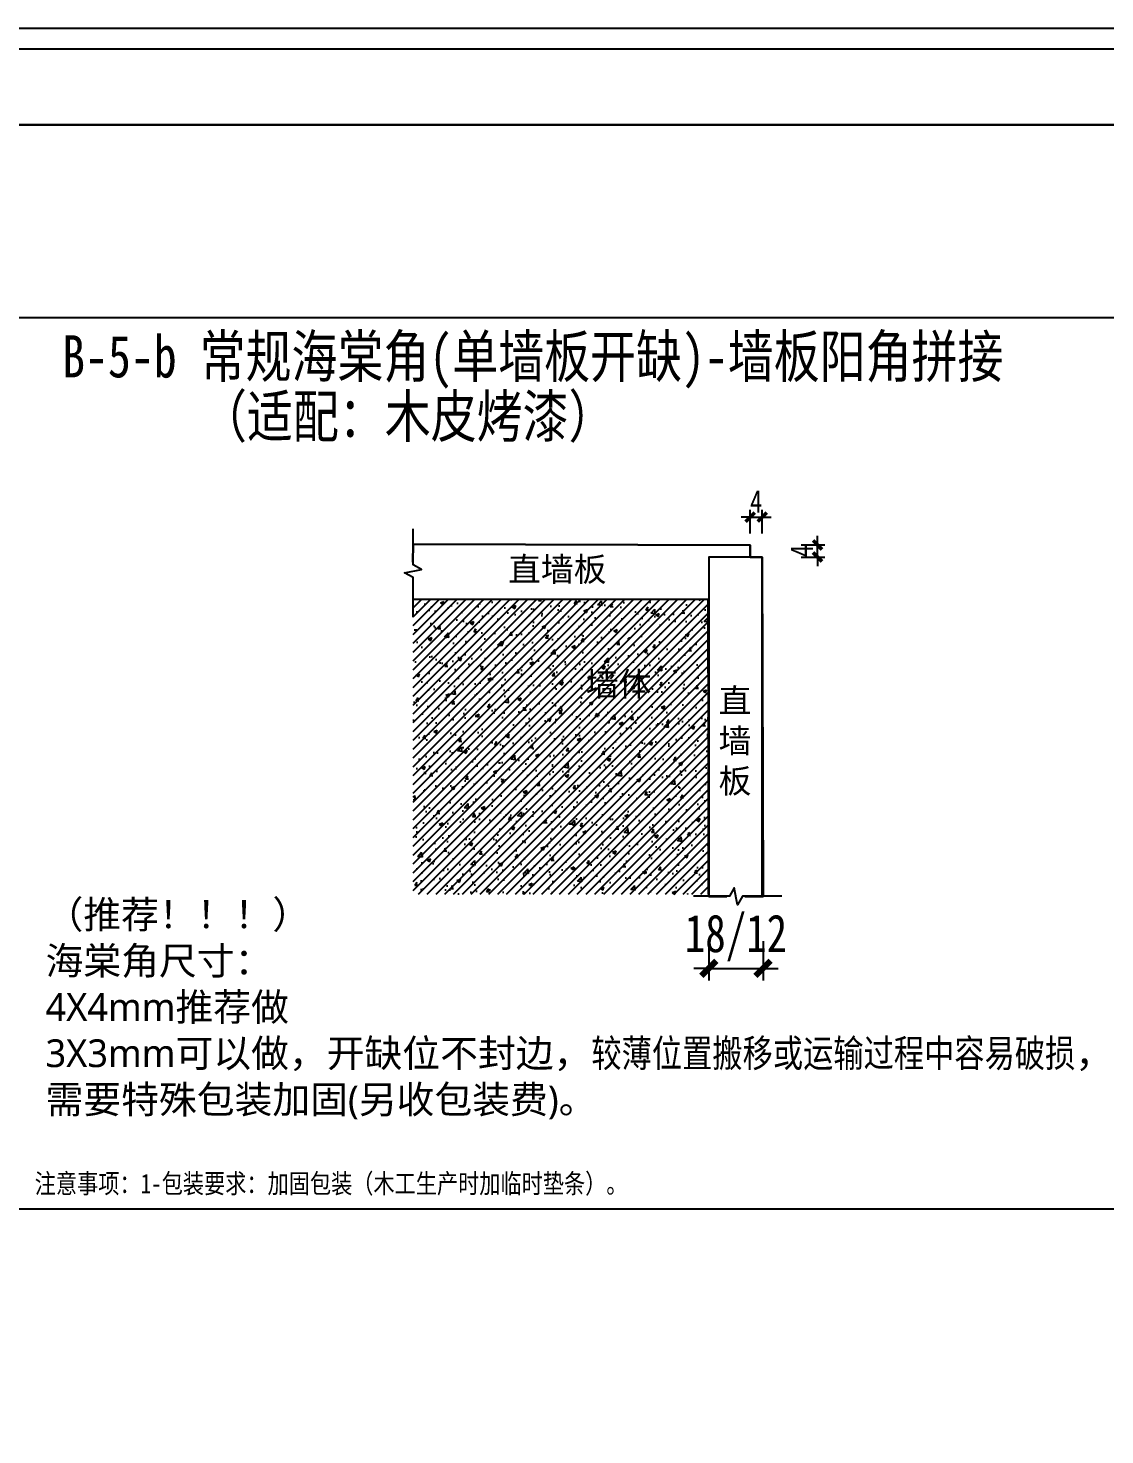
# Model space of a CAD drawing. Header units: millimetres. Extents: x 4862 to 20554, y 7569 to 11262.
# Drawn here: x 10552.8 to 10910.8, y 7982.8 to 8450.4 of the extents above; entities that cross this region are included whole.
import ezdxf

# ---------------------------------------------------------------- set-up
doc = ezdxf.new("R2010")
doc.units = ezdxf.units.MM
doc.layers.add('.', color=7, linetype='Continuous')
doc.styles.add('家具尺寸文字', font='SimSun.ttf', dxfattribs={"width": 0.8})
doc.styles.add('黑石雅黑', font='Microsoft YaHei.ttf')
doc.dimstyles.new('副本 (2) 固装比例3', dxfattribs={"dimscale": 3, "dimtxt": 2.5, "dimasz": 1, "dimexe": 0.8, "dimexo": 1.2, "dimgap": 0.5, "dimtad": 1, "dimdec": 0, "dimdsep": 46, "dimtxsty": '家具尺寸文字', "dimblk": 'ARCHTICK', "dimcen": 0, "dimdle": 0.8, "dimclrd": 8, "dimclre": 8, "dimclrt": 2, "dimadec": 1, "dimazin": 2, "dimtfac": 1, "dimtdec": 0, "dimtix": 1, "dimtmove": 2, "dimatfit": 2, "dimfxl": 0, "dimtolj": 1, "dimtzin": 0, "dimarcsym": 0})
doc.dimstyles.new('副本 固装比例5', dxfattribs={"dimscale": 5, "dimtxt": 2.5, "dimasz": 1, "dimexe": 0.8, "dimexo": 1.2, "dimgap": 0.5, "dimtad": 1, "dimdec": 0, "dimdsep": 46, "dimtxsty": '家具尺寸文字', "dimblk": 'ARCHTICK', "dimcen": 0, "dimdle": 0.8, "dimclrd": 8, "dimclre": 8, "dimclrt": 2, "dimadec": 1, "dimazin": 2, "dimtfac": 1, "dimtdec": 0, "dimtix": 1, "dimtmove": 2, "dimatfit": 2, "dimfxl": 0, "dimtolj": 1, "dimtzin": 0, "dimarcsym": 0})
pattern_1 = [(45, (-85207.6193, 79105.2613), (-2.24506403, 2.24506403), [])]

# ---------------------------------------------------------------- blocks, each defined once
blk = doc.blocks.new('A$C398a0407')
blk.add_line((443.2, 6546.9), (8134, 6546.9))
for points in [[(9632, 0), (0, 0), (0, 6848), (9632, 6848)], [(9568, 64), (64, 64), (64, 6784), (9568, 6784)]]:
    blk.add_lwpolyline(points, close=True)
blk = doc.blocks.new('A$Cee8460c4')
at = {"layer": '.'}
h = blk.add_hatch(dxfattribs=at)
h.set_pattern_fill('ANSI31', color=8)
h.set_pattern_definition(pattern_1)
h.paths.add_polyline_path([(0, 150), (150, 150), (150, 0), (0, 0)])
h = blk.add_hatch(dxfattribs=at)
h.set_pattern_fill('AR-CONC', color=8, scale=0.1)
h.set_pattern_definition([(50, (-85207.62, 79105.261), (18.2184669, -1.5939086), [1.905, -20.955]), (355, (-85207.62, 79105.261), (-3.524342, 19.1056845), [1.524, -16.7640584]), (100.451445, (-85206.101, 79105.128), (14.6941247, 17.5117752), [1.619001, -17.8090245]), (46.1842, (-85207.62, 79110.341), (27.107904, -4.204233), [2.8575, -31.4325]), (96.635558, (-85205.36, 79109.99), (23.7404134, 24.7426125), [2.428502, -26.713561]), (351.18415, (-85207.62, 79110.34), (23.7404134, 24.7426125), [2.285997, -25.145973]), (21, (-85205.08, 79109.071), (15.1614391, -10.2265198), [1.905, -20.955]), (326, (-85205.08, 79109.071), (6.1802028, 18.4187966), [1.524, -16.764]), (71.451445, (-85203.816, 79108.219), (21.341642, 8.192277), [1.619001, -17.8089938]), (37.5, (-85207.619, 79105.261), (0.30886033, 8.4555039), [0, -16.5608, 0, -17.018, 0, -16.8275]), (7.5, (-85207.619, 79105.261), (6.68196625, 10.0180575), [0, -9.7028, 0, -16.1798, 0, -6.4135]), (327.5, (-85213.2835, 79105.261), (13.5590595, -0.5728744), [0, -6.35, 0, -19.812, 0, -26.289]), (317.5, (-85215.823, 79105.261), (14.8129181, 2.5426491), [0, -8.255, 0, -13.1572, 0, -18.669])])
h.paths.add_polyline_path([(0, 150), (150, 150), (150, 0), (0, 0)])
h = blk.add_hatch(dxfattribs=at)
h.set_pattern_fill('ANSI31', color=8)
h.set_pattern_definition(pattern_1)
h.paths.add_polyline_path([(0, 150), (150, 150), (150, 0), (0, 0)])
h = blk.add_hatch(dxfattribs=at)
h.set_pattern_fill('AR-CONC', color=8, scale=0.1)
h.set_pattern_definition([(50, (-85207.62, 79105.261), (18.2184669, -1.5939086), [1.905, -20.955]), (355, (-85207.62, 79105.261), (-3.524342, 19.1056845), [1.524, -16.7640584]), (100.451445, (-85206.101, 79105.128), (14.6941247, 17.5117752), [1.619001, -17.8090245]), (46.1842, (-85207.62, 79110.341), (27.107904, -4.204233), [2.8575, -31.4325]), (96.635558, (-85205.36, 79109.99), (23.7404134, 24.7426125), [2.428502, -26.713561]), (351.18415, (-85207.62, 79110.34), (23.7404134, 24.7426125), [2.285997, -25.145973]), (21, (-85205.08, 79109.071), (15.1614391, -10.2265198), [1.905, -20.955]), (326, (-85205.08, 79109.071), (6.1802028, 18.4187966), [1.524, -16.764]), (71.451445, (-85203.816, 79108.219), (21.341642, 8.192277), [1.619001, -17.8089938]), (37.5, (-85207.619, 79105.261), (0.30886033, 8.4555039), [0, -16.5608, 0, -17.018, 0, -16.8275]), (7.5, (-85207.619, 79105.261), (6.68196625, 10.0180575), [0, -9.7028, 0, -16.1798, 0, -6.4135]), (327.5, (-85213.2835, 79105.261), (13.5590595, -0.5728744), [0, -6.35, 0, -19.812, 0, -26.289]), (317.5, (-85215.823, 79105.261), (14.8129181, 2.5426491), [0, -8.255, 0, -13.1572, 0, -18.669])])
h.paths.add_polyline_path([(0, 150), (150, 150), (150, 0), (0, 0)])
at = {"layer": '.', "color": 8}
for p, q in [((0, 150), (150, 150)), ((150, 150), (150, 0))]:
    blk.add_line(p, q, dxfattribs=at)
blk = doc.blocks.new('_ArchTick')
at = {"color": 0, "linetype": 'ByBlock', "const_width": 0.4}
blk.add_lwpolyline([(-0.5, -0.5), (0.5, 0.5)], dxfattribs=at)
blk = doc.blocks.new('*D251')
at = {"color": 8, "lineweight": -2, "transparency": 16777216}
for p, q in [((10779.14, 8146.85), (10779.14, 8133.85)), ((10797.14, 8146.85), (10797.14, 8133.85)), ((10779.14, 8137.85), (10774.14, 8137.85)), ((10779.14, 8137.85), (10797.14, 8137.85)), ((10797.14, 8137.85), (10802.14, 8137.85))]:
    blk.add_line(p, q, dxfattribs=at)
at = {"layer": 'Defpoints', "color": 0, "transparency": 16777216}
for p in [(10779.14, 8161.77), (10797.14, 8161.77), (10797.14, 8137.85)]:
    blk.add_point(p, dxfattribs=at)
at = {"color": 8, "lineweight": -2, "transparency": 16777216, "xscale": 5, "yscale": 5, "zscale": 5}
blk.add_blockref('_ArchTick', (10779.14, 8137.85), dxfattribs=at)
at = {"color": 8, "lineweight": -2, "transparency": 16777216, "xscale": 5, "yscale": 5, "zscale": 5, "rotation": 180}
blk.add_blockref('_ArchTick', (10797.14, 8137.85), dxfattribs=at)
at = {"color": 2, "transparency": 16777216, "insert": (10788.14, 8147.97), "char_height": 12.5, "width": 11.8436, "attachment_point": 5, "style": '家具尺寸文字'}
blk.add_mtext('\\A1;18/12', dxfattribs=at)
blk = doc.blocks.new('*D252')
at = {"color": 8, "lineweight": -2, "transparency": 16777216}
for p, q in [((10815.25, 8278.58), (10815.25, 8281.58)), ((10809.85, 8278.58), (10817.65, 8278.58)), ((10815.25, 8274.56), (10815.25, 8278.58)), ((10809.85, 8274.56), (10817.65, 8274.56)), ((10815.25, 8274.56), (10815.25, 8271.56))]:
    blk.add_line(p, q, dxfattribs=at)
at = {"layer": 'Defpoints', "color": 0, "transparency": 16777216}
for p in [(10796.85, 8278.58), (10815.25, 8278.58), (10796.86, 8274.56)]:
    blk.add_point(p, dxfattribs=at)
at = {"color": 8, "lineweight": -2, "transparency": 16777216, "xscale": 3, "yscale": 3, "zscale": 3}
for p, rotation in [((10815.25, 8278.58), 270), ((10815.25, 8274.56), 90)]:
    blk.add_blockref('_ArchTick', p, dxfattribs=dict(at, rotation=rotation))
at = {"color": 2, "transparency": 16777216, "insert": (10810, 8276.57), "char_height": 7.5, "attachment_point": 5, "rotation": 90, "style": '家具尺寸文字'}
blk.add_mtext('\\A1;4', dxfattribs=at)
blk = doc.blocks.new('*D253')
at = {"color": 8, "lineweight": -2, "transparency": 16777216}
for p, q in [((10792.86, 8282.41), (10792.86, 8290.21)), ((10796.88, 8282.41), (10796.88, 8290.21)), ((10792.86, 8287.81), (10789.86, 8287.81)), ((10792.86, 8287.81), (10796.88, 8287.81)), ((10796.88, 8287.81), (10799.88, 8287.81))]:
    blk.add_line(p, q, dxfattribs=at)
at = {"layer": 'Defpoints', "color": 0, "transparency": 16777216}
for p in [(10796.88, 8287.81), (10792.86, 8278.56), (10796.88, 8278.55)]:
    blk.add_point(p, dxfattribs=at)
at = {"color": 8, "lineweight": -2, "transparency": 16777216, "xscale": 3, "yscale": 3, "zscale": 3}
blk.add_blockref('_ArchTick', (10792.86, 8287.81), dxfattribs=at)
at = {"color": 8, "lineweight": -2, "transparency": 16777216, "xscale": 3, "yscale": 3, "zscale": 3, "rotation": 180}
blk.add_blockref('_ArchTick', (10796.88, 8287.81), dxfattribs=at)
at = {"color": 2, "transparency": 16777216, "insert": (10794.87, 8293.06), "char_height": 7.5, "attachment_point": 5, "style": '家具尺寸文字'}
blk.add_mtext('\\A1;4', dxfattribs=at)
blk = doc.blocks.new('*U115')
at = {"color": 0}
blk.add_lwpolyline([(0, -9.17), (0, -1.28), (-1.7, -0.34), (1.7, 0.34), (0, 1.28), (0, 8.46)], dxfattribs=at)
blk = doc.blocks.new('A$Caecb7373')
at = {"color": 1}
blk.add_lwpolyline([(0, 821.76), (1155.84, 821.76), (1155.84, 0), (0, 0)], close=True, dxfattribs=at)

msp = doc.modelspace()

# ---------------------------------------------------------------- linework, layer by layer
at = {"lineweight": 30}
for p, q in [((10796.862, 8274.557), (10792.862, 8274.557)), ((10797.142, 8161.771), (10796.862, 8274.557)), ((10779.142, 8161.771), (10778.862, 8260.557))]:
    msp.add_line(p, q, dxfattribs=at)
for points in [[(10139.515, 8354.146), (10961.068, 8354.146), (10961.068, 8418.191), (10139.515, 8418.191)], [(10961.068, 8057.799), (10139.515, 8057.799), (10139.515, 8354.146), (10961.068, 8354.146)], [(10139.515, 8354.146), (10961.068, 8354.146), (10961.068, 7761.451), (10139.515, 7761.451)], [(10680.745, 8272.837), (10680.761, 8278.837), (10680.761, 8278.837)]]:
    msp.add_lwpolyline(points, close=True)
msp.add_lwpolyline([(10792.862, 8274.557), (10792.862, 8278.557), (10680.761, 8278.837)], dxfattribs=at)
for points in [[(10796.862, 8161.771), (10796.862, 8274.557), (10779.142, 8274.557), (10779.142, 8161.771)], [(10779.142, 8161.771), (10779.142, 8161.771), (10779.142, 8161.725), (10785.142, 8161.74)], [(10791.142, 8161.756), (10797.142, 8161.771), (10797.142, 8161.817), (10796.862, 8161.817)]]:
    msp.add_lwpolyline(points)

# ---------------------------------------------------------------- block references
for name, p, xscale, yscale, zscale in [('A$C398a0407', (10092.169, 7718.828), 0.1068232839997459, 0.1068232839997459, 0.1068232839997459), ('A$Cee8460c4', (10680.83, 8162.525), 0.6535496733547419, 0.6535496733547419, 0.6535496733547419)]:
    msp.add_blockref(name, p, dxfattribs=dict(xscale=xscale, yscale=yscale, zscale=zscale))
at = {"color": 1}
for name, p, xscale, yscale, zscale in [('A$Caecb7373', (10092.169, 7718.828), 0.8901940333312022, 0.8901940333312022, 0.8901940333312022), ('*U115', (10680.761, 8269.837), 1.664, 1.664, 1.664)]:
    msp.add_blockref(name, p, dxfattribs=dict(at, xscale=xscale, yscale=yscale, zscale=zscale))
at = {"color": 1, "xscale": 1.664, "yscale": 1.664, "zscale": 1.664, "rotation": 90}
msp.add_blockref('*U115', (10788.142, 8161.794), dxfattribs=at)

# ---------------------------------------------------------------- texts
at = {"color": 50, "style": '家具尺寸文字', "width": 0.8}
msp.add_text('B-5-b 常规海棠角(单墙板开缺)-墙板阳角拼接 ', height=14, dxfattribs=at).set_placement((10564.091, 8334.26))
at = {"style": '黑石雅黑'}
msp.add_text('直墙板 ', height=8, dxfattribs=at).set_placement((10712.359, 8266.494))
at = {"color": 3, "style": '黑石雅黑'}
msp.add_text('墙体', height=8, dxfattribs=at).set_placement((10738.202, 8228.313))
at = {"color": 50, "insert": (10610.264, 8328.348), "char_height": 14, "width": 274.70112, "attachment_point": 1, "style": '家具尺寸文字'}
msp.add_mtext('（适配：木皮烤漆）', dxfattribs=at)
at = {"insert": (10782.358, 8230.828), "char_height": 8, "width": 10.5634, "attachment_point": 1, "style": '黑石雅黑'}
msp.add_mtext('直墙板', dxfattribs=at)
at = {"color": 4, "insert": (10558.578, 8160.338), "char_height": 9.216, "width": 362.12432, "attachment_point": 1, "style": '黑石雅黑'}
msp.add_mtext('（推荐！！！）\\P海棠角尺寸：\\P4X4mm推荐做\\P3X3mm可以做，开缺位不封边，{\\fSimSun|b0|i0|c134|p2;\\W0.8;较薄位置搬移或运输过程中容易破损}，需要特殊包装加固(另收包装费)。\\P\\P                          ', dxfattribs=at)
at = {"color": 6, "insert": (10554.99, 8069.554), "char_height": 6.4512, "width": 294.18553, "attachment_point": 1, "style": '家具尺寸文字'}
msp.add_mtext('注意事项：1-包装要求：加固包装（木工生产时加临时垫条）。', dxfattribs=at)

# ---------------------------------------------------------------- dimensions: what is measured, and where the dimension line sits
dim = msp.add_linear_dim(base=(10796.881, 8287.806), p1=(10792.862, 8278.557), p2=(10796.881, 8278.547), dimstyle='副本 (2) 固装比例3')
dim.commit()
dim.dimension.update_dxf_attribs({"geometry": '*D253', "text_midpoint": (10794.871, 8293.056)})
dim = msp.add_linear_dim(base=(10815.25, 8278.576), p1=(10796.862, 8274.557), p2=(10796.852, 8278.576), angle=90, dimstyle='副本 (2) 固装比例3')
dim.commit()
dim.dimension.update_dxf_attribs({"geometry": '*D252', "text_midpoint": (10810, 8276.567)})
dim = msp.add_linear_dim(base=(10797.142, 8137.854), p1=(10779.142, 8161.771), p2=(10797.142, 8161.771), text='18/12', dimstyle='副本 固装比例5')
dim.commit()
dim.dimension.update_dxf_attribs({"geometry": '*D251', "text_midpoint": (10788.142, 8147.966)})

doc.saveas('drawing.dxf')
